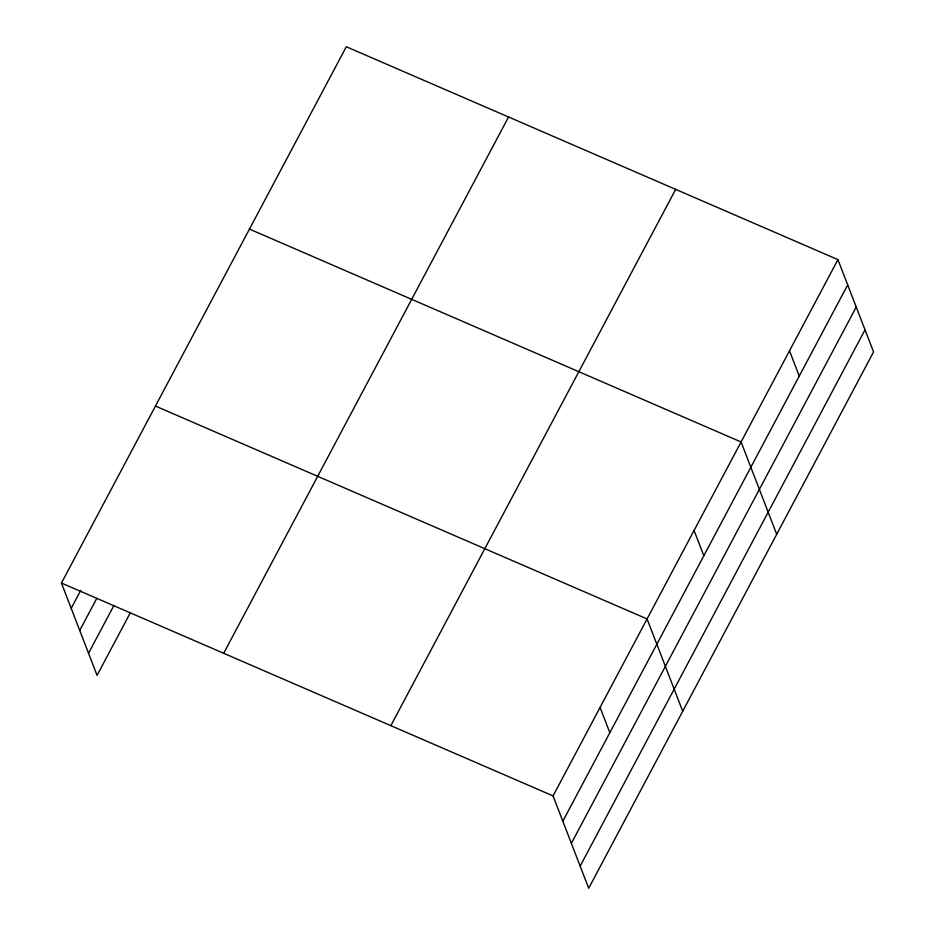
<?xml version="1.0" encoding="UTF-8"?>
<svg xmlns="http://www.w3.org/2000/svg" width="935" height="935" viewBox="0 0 935 935"><rect width="100%" height="100%" fill="white"/><g stroke="black" fill="none" stroke-linecap="round" stroke-linejoin="round"><path stroke-width="1.4" d="M61.441 583.043L346.301 46.75L837.935 259.626L873.559 351.957L588.699 888.25L553.064 795.907L61.441 583.043L97.065 675.374L130.444 612.542M71.2 608.346L80.737 590.382M79.732 630.459L96.772 598.4M88.533 653.261L113.743 605.81M223.675 653.284L508.546 116.992M390.83 725.665L675.689 189.373M553.064 795.907L837.935 259.626M562.823 821.21L847.694 284.918M571.367 843.335L856.226 307.042M580.156 866.126L865.027 329.833M249.446 229.087L741.081 441.963L776.704 534.294M155.444 406.059L647.067 618.935L682.702 711.278M789.502 350.789L799.261 376.092M694.074 530.449L703.833 555.752M600.071 707.421L609.83 732.724"/></g></svg>
